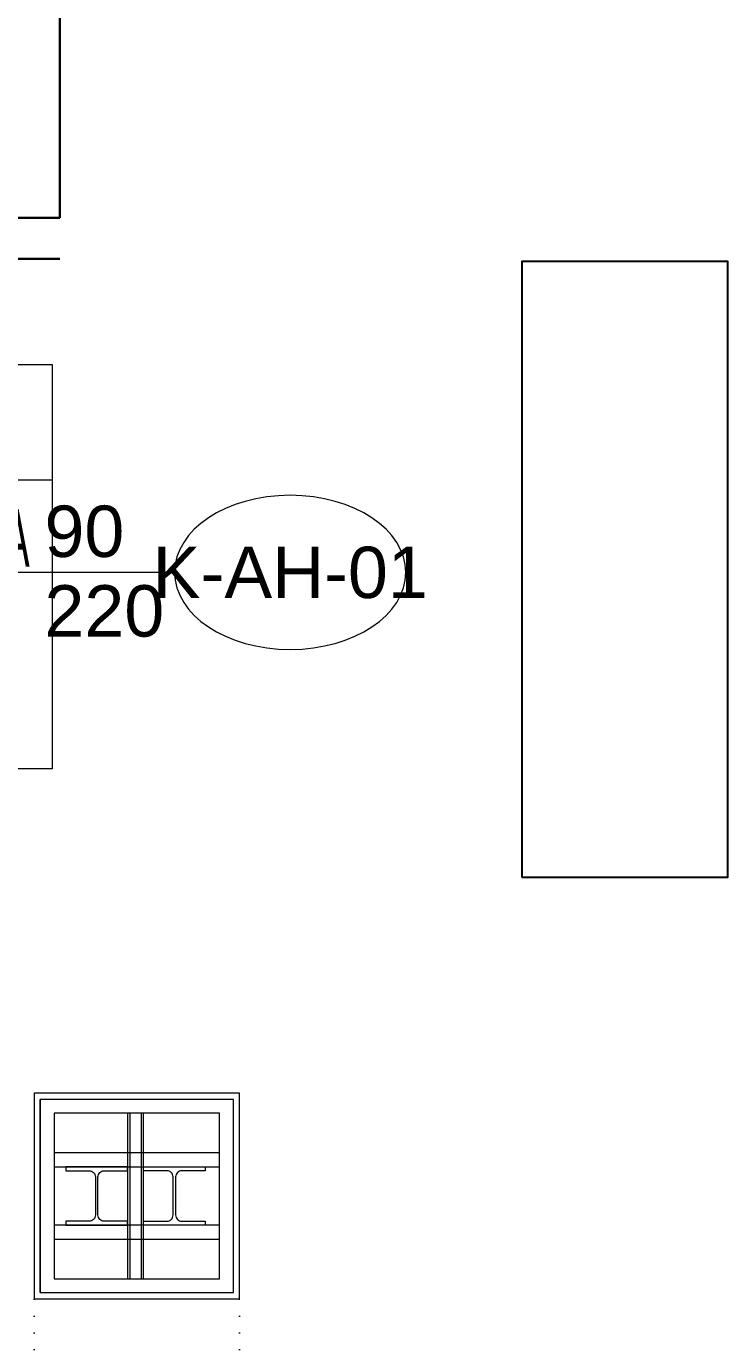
# Model space of a CAD drawing. Extents: x -2012 to 34975, y -1043 to 8321.
# Drawn here: x 4484.3 to 4620.8, y 3101.7 to 3358.2 of the extents above; entities that cross this region are included whole.
import ezdxf
from ezdxf.enums import TextEntityAlignment as Align

# ---------------------------------------------------------------- set-up
doc = ezdxf.new("R2010")
doc.units = 0
doc.header["$LTSCALE"] = 25
doc.linetypes.add('DOT2', pattern=[0.125, 0, -0.125])
doc.layers.get('0').update_dxf_attribs({"color": 9, "lineweight": 9})
for name, color, linetype, lineweight in [('05', 9, 'Continuous', 9), ('06D', 9, 'Continuous', 9), ('10', 9, 'Continuous', 9), ('20', 9, 'DOT2', 9), ('21_MAHAL', 9, 'Continuous', 9), ('22', 8, 'Continuous', 9), ('E-KABLO', 7, 'Continuous', 30)]:
    doc.layers.add(name, color=color, linetype=linetype, lineweight=lineweight)
doc.styles.add('Arial', font='arial.ttf', dxfattribs={"height": 2.5})
doc.styles.add('MuuM_TEXT-STANDART', font='ARIALN.TTF')

# ---------------------------------------------------------------- blocks, each defined once
blk = doc.blocks.new('p-vw-hoşgeldin tak')
at = {"layer": '06D'}
for points in [[(847.1, 3.9), (847.1, 36.1), (814.9, 36.1), (814.9, 3.9)], [(822.6, 21.81), (822.6, 3.9), (825.3, 3.9), (825.3, 36.1), (822.6, 36.1)], [(836.7, 21.81), (836.7, 3.9), (839.4, 3.9), (839.4, 36.1), (836.7, 36.1)], [(847.1, 21.81), (814.9, 21.81), (814.9, 19.11), (847.1, 19.11), (847.1, 21.81)], [(847.1, 21.39), (814.9, 21.39), (814.9, 18.69), (847.1, 18.69), (847.1, 21.39)]]:
    blk.add_lwpolyline(points, close=True, dxfattribs=at)
at = {"layer": '10'}
for points in [[(851, 0), (851, 40), (811, 40), (811, 0)], [(812.2, 38.8), (849.8, 38.8), (812.2, 38.8), (812.2, 1.2), (849.8, 1.2), (849.8, 38.8)]]:
    blk.add_lwpolyline(points, close=True, dxfattribs=at)
for points in [[(836.7, 21.81), (836.7, 33.81), (835.9, 33.81), (835.9, 29.26, -0.414214), (834.7, 28.06), (827.3, 28.06, -0.414214), (826.1, 29.26), (826.1, 33.81), (825.3, 33.81), (825.3, 21.81), (826.1, 21.81), (826.1, 26.36, -0.414214), (827.3, 27.56), (834.7, 27.56, -0.414214), (835.9, 26.36), (835.9, 21.81)], [(836.7, 18.69), (836.7, 6.69), (835.9, 6.69), (835.9, 11.24, 0.414214), (834.7, 12.44), (827.3, 12.44, 0.414214), (826.1, 11.24), (826.1, 6.69), (825.3, 6.69), (825.3, 18.69), (826.1, 18.69), (826.1, 14.14, 0.414214), (827.3, 12.94), (834.7, 12.94, 0.414214), (835.9, 14.14), (835.9, 18.69)]]:
    blk.add_lwpolyline(points, format="xyb", close=True, dxfattribs=at)
at = {"layer": '20'}
for points in [[(-505, 40), (811, 40)], [(-505, 0), (811, 0)]]:
    blk.add_lwpolyline(points, dxfattribs=at)
blk = doc.blocks.new('m-çalışma dolap modül')
at = {"lineweight": -3, "ltscale": 0.5}
blk.add_lwpolyline([(0, 40), (120, 40), (120, 0), (0, 0)], close=True, dxfattribs=at)
blk = doc.blocks.new('0_doorno')
blk.add_lwpolyline([(4.5, 0), (12.5, 0)])
blk.add_ellipse((0, 0), major_axis=(-4.5, 0), ratio=0.666667)
at = {"style": 'Arial'}
blk.add_attdef('YUKSEKLIK', text='', height=2, dxfattribs=at).set_placement((5, 5.9), align=Align.TOP_LEFT)
blk.add_attdef('KAPINO', text='', height=1.4, dxfattribs=at).set_placement((-0.019, -0.035), align=Align.MIDDLE)
blk.add_attdef('GENISLIK', text='', height=2, dxfattribs=at).set_placement((5, -1.895), align=Align.BOTTOM_LEFT)
blk = doc.blocks.new('0_roomno2')
blk.add_lwpolyline([(19.375, -10.5), (0, -10.5), (0, 0), (19.375, 0)], close=True)
for points in [[(0, -3), (19.375, -3)], [(8.125, -3), (8.125, -10.5)], [(11.875, -3), (11.875, -10.5)], [(15.625, -3), (15.625, -10.5)], [(0, -6.75), (8.125, -6.75)]]:
    blk.add_lwpolyline(points)
at = {"style": 'MuuM_TEXT-STANDART', "width": 0.6}
blk.add_text('H:', height=1.5, dxfattribs=at).set_placement((0.35, -8.608), align=Align.MIDDLE_LEFT)
at = {"style": 'Arial'}
blk.add_attdef('ODANO', (0, 1.17), '', height=2, dxfattribs=at)
blk.add_attdef('MEKANADI', text='', height=2, dxfattribs=at).set_placement((0.35, -3), align=Align.BOTTOM_LEFT)
at = {"style": 'MuuM_TEXT-STANDART', "width": 0.6}
for tag, p in [('YER01', (10, -4.5)), ('TAVAN01', (13.75, -4.5)), ('DUVAR01', (17.5, -4.5)), ('YER02', (10, -6.75)), ('TAVAN02', (13.75, -6.75)), ('DUVAR02', (17.5, -6.75)), ('YER03', (10, -9)), ('TAVAN03', (13.75, -9)), ('DUVAR03', (17.5, -9))]:
    blk.add_attdef(tag, text='', height=1.5, dxfattribs=at).set_placement(p, align=Align.MIDDLE_CENTER)
for tag, p in [('M2', (0.35, -4.875)), ('TEMIZTAVANYUKSEKLIGI', (1.8, -8.608))]:
    blk.add_attdef(tag, text='', height=1.5, dxfattribs=at).set_placement(p, align=Align.MIDDLE_LEFT)

msp = doc.modelspace()

# ---------------------------------------------------------------- linework, layer by layer
at = {"layer": 'E-KABLO', "color": 6}
for p, q in [((4490.84, 3373.5), (4490.84, 3320.93)), ((4453.84, 3320.93), (4490.84, 3320.93)), ((4470.68, 3312.93), (4490.84, 3312.93))]:
    msp.add_line(p, q, dxfattribs=at)

# ---------------------------------------------------------------- block references
at = {"layer": '05', "lineweight": -3, "rotation": 90}
msp.add_blockref('m-çalışma dolap modül', (4620.84, 3192.5), dxfattribs=at)
at = {"layer": '10', "rotation": 89.99999999999999}
msp.add_blockref('p-vw-hoşgeldin tak', (4525.84, 2299.5), dxfattribs=at)
at = {"layer": '21_MAHAL'}
ref = msp.add_blockref('0_roomno2', (4344.06, 3292.39), dxfattribs=dict(at, xscale=7.5, yscale=7.5, zscale=7.5))
ref.add_attrib('ODANO', 'VW-ZK-17', (4344.06, 3301.16), dxfattribs={"layer": '0', "height": 15, "style": 'Arial'})
ref.add_attrib('MEKANADI', 'TEMİZLİK O.', dxfattribs={"layer": '0', "height": 15, "style": 'Arial'}).set_placement((4346.69, 3269.89), align=Align.BOTTOM_LEFT)
ref.add_attrib('M2', '#### m2', dxfattribs={"layer": '0', "height": 11.25, "style": 'MuuM_TEXT-STANDART', "width": 0.6}).set_placement((4346.69, 3255.82), align=Align.MIDDLE_LEFT)
ref.add_attrib('TEMIZTAVANYUKSEKLIGI', '2.40 m', dxfattribs={"layer": '0', "height": 11.25, "style": 'MuuM_TEXT-STANDART', "width": 0.6}).set_placement((4357.56, 3227.83), align=Align.MIDDLE_LEFT)
ref.add_attrib('YER01', 'Y14', dxfattribs={"layer": '0', "height": 11.25, "style": 'MuuM_TEXT-STANDART', "width": 0.6}).set_placement((4419.06, 3258.64), align=Align.MIDDLE_CENTER)
ref.add_attrib('TAVAN01', 'T05', dxfattribs={"layer": '0', "height": 11.25, "style": 'MuuM_TEXT-STANDART', "width": 0.6}).set_placement((4447.19, 3258.64), align=Align.MIDDLE_CENTER)
ref.add_attrib('DUVAR01', 'D07A', dxfattribs={"layer": '0', "height": 11.25, "style": 'MuuM_TEXT-STANDART', "width": 0.6}).set_placement((4475.31, 3258.64), align=Align.MIDDLE_CENTER)
ref.add_attrib('TAVAN02', 'T09', dxfattribs={"layer": '0', "height": 11.25, "style": 'MuuM_TEXT-STANDART', "width": 0.6}).set_placement((4447.19, 3241.76), align=Align.MIDDLE_CENTER)
at = {"layer": '22'}
ref = msp.add_blockref('0_doorno', (4535.69, 3251.9), dxfattribs=dict(at, xscale=-5, yscale=5, zscale=5))
ref.add_attrib('KAPINO', 'K-AH-01', dxfattribs={"layer": '0', "height": 10, "style": 'Arial'}).set_placement((4535.69, 3251.9), align=Align.MIDDLE)
ref.add_attrib('GENISLIK', '90', dxfattribs={"layer": '0', "height": 10, "style": 'Arial'}).set_placement((4487.87, 3251.9), align=Align.BOTTOM_LEFT)
ref.add_attrib('YUKSEKLIK', '220', dxfattribs={"layer": '0', "height": 10, "style": 'Arial'}).set_placement((4487.87, 3249.4), align=Align.TOP_LEFT)

doc.saveas('drawing.dxf')
